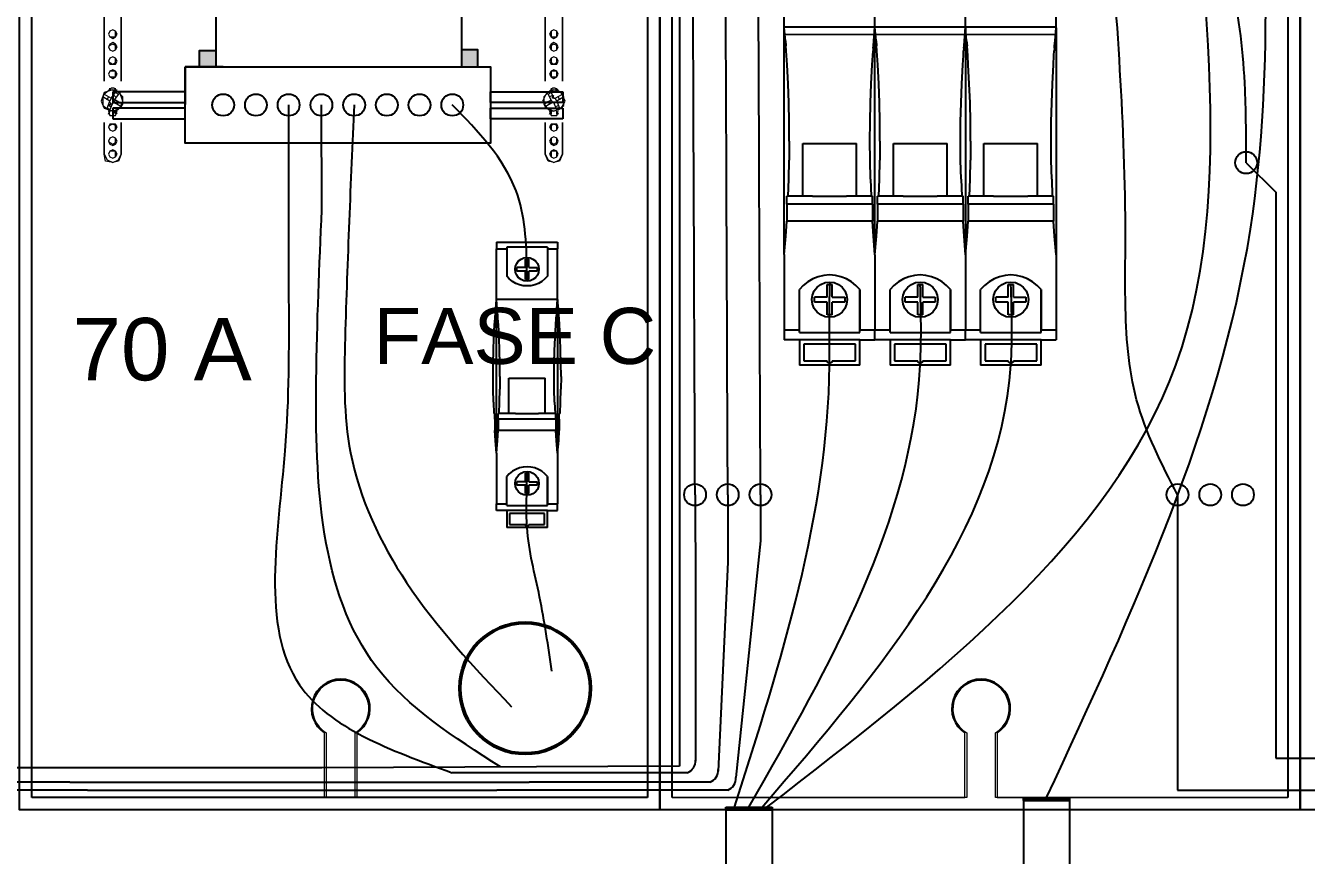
# Model space of a CAD drawing. Header units: millimetres. Extents: x 2991 to 3503, y 2795 to 2987.
# Drawn here: x 3357.29 to 3365.52, y 2879.56 to 2884.89 of the extents above; entities that cross this region are included whole.
import ezdxf

# ---------------------------------------------------------------- set-up
doc = ezdxf.new("R2010")
doc.units = ezdxf.units.MM
doc.linetypes.add('ACAD_ISO02W100', pattern=[15, 12, -3])
doc.layers.add('IND', color=7, linetype='Continuous', lineweight=13)
doc.styles.get("Standard").update_dxf_attribs({"font": ''})
doc.styles.get('Standard').set_extended_font_data('Arial')

msp = doc.modelspace()

# ---------------------------------------------------------------- hatches: boundary and pattern name
h = msp.add_hatch(color=256)
h.dxf.hatch_style = 1
h.paths.add_polyline_path([(3358.5106, 2884.7291), (3358.4054, 2884.7291), (3358.4054, 2884.624), (3358.5106, 2884.624)])
h.paths.add_polyline_path([(3360.1942, 2884.7328), (3360.0891, 2884.7328), (3360.0891, 2884.624), (3360.1942, 2884.624)])
h.paths.add_polyline_path([(3360.4742, 2886.1812, 1), (3358.139, 2886.1812, 1)])
h.paths.add_polyline_path([(3358.2899, 2886.1812, -1), (3360.3233, 2886.1812, -1)], flags=16)
h.paths.add_polyline_path([(3360.2236, 2885.8473, -0.414214), (3360.1184, 2885.7422), (3358.4948, 2885.7422, -0.414214), (3358.3896, 2885.8473), (3358.3896, 2886.5151, -0.414214), (3358.4948, 2886.6203), (3360.1184, 2886.6203, -0.414214), (3360.2236, 2886.5151)], flags=0)
h.paths.add_polyline_path([(3360.1239, 2885.8837, -0.414214), (3360.0301, 2885.7899), (3358.5831, 2885.7899, -0.414214), (3358.4894, 2885.8837), (3358.4894, 2886.4788, -0.414214), (3358.5831, 2886.5725), (3360.0301, 2886.5725, -0.414214), (3360.1239, 2886.4788)], flags=0)
h.paths.add_polyline_path([(3359.6765, 2885.5773, -1), (3359.5362, 2885.5773, -1)], flags=0)
h.paths.add_polyline_path([(3359.4661, 2885.5734, -1), (3359.3259, 2885.5734, -1)], flags=0)
h.paths.add_polyline_path([(3359.0531, 2885.4535), (3358.7626, 2885.4535, -1.494135)], flags=0)

# ---------------------------------------------------------------- linework, layer by layer
for p, q in [((3357.3278, 2879.9282), (3357.3278, 2888.0017)), ((3361.2854, 2888.0017), (3361.2854, 2879.9282)), ((3361.4437, 2879.9282), (3361.4437, 2888.0017)), ((3365.4014, 2888.0017), (3365.4014, 2879.9282)), ((3362.1644, 2884.8781), (3362.1644, 2885.3603)), ((3362.7469, 2884.8781), (3362.7469, 2885.3603)), ((3363.3293, 2884.8781), (3363.3293, 2885.3603)), ((3363.9118, 2884.8781), (3363.9118, 2885.3603)), ((3358.5106, 2885.327), (3358.5106, 2884.624)), ((3360.0891, 2885.3146), (3360.0891, 2884.624)), ((3362.7469, 2884.8781), (3362.1644, 2884.8781)), ((3362.1644, 2884.8749), (3362.1644, 2884.8781)), ((3362.1716, 2884.7897), (3362.1644, 2884.8749)), ((3362.1644, 2883.4187), (3362.1644, 2884.8749)), ((3362.7396, 2884.7897), (3362.7469, 2884.8781)), ((3363.3293, 2884.8781), (3362.7469, 2884.8781)), ((3362.7541, 2884.7897), (3362.7469, 2884.8781)), ((3362.7469, 2883.4155), (3362.7469, 2884.8781)), ((3363.3221, 2884.7897), (3363.3293, 2884.8781)), ((3363.9118, 2884.8781), (3363.3293, 2884.8781)), ((3363.3366, 2884.7897), (3363.3293, 2884.8781)), ((3363.3293, 2884.8781), (3363.3293, 2883.4155)), ((3363.9046, 2884.7897), (3363.9118, 2884.8749)), ((3363.9118, 2884.8749), (3363.9118, 2884.8781)), ((3363.9118, 2884.8749), (3363.9118, 2883.4187)), ((3362.168, 2884.8323), (3362.7432, 2884.8339)), ((3362.1716, 2884.7897), (3362.1742, 2884.7575)), ((3362.737, 2884.758), (3362.7396, 2884.7897)), ((3362.7432, 2884.8339), (3363.9082, 2884.8323)), ((3362.7541, 2884.7897), (3362.7567, 2884.7575)), ((3363.3195, 2884.758), (3363.3221, 2884.7897)), ((3363.3366, 2884.7897), (3363.3392, 2884.7575)), ((3363.902, 2884.758), (3363.9046, 2884.7897)), ((3362.1764, 2884.7255), (3362.1742, 2884.7575)), ((3362.1783, 2884.6968), (3362.1764, 2884.7255)), ((3362.1823, 2884.6361), (3362.1783, 2884.6968)), ((3362.7289, 2884.6361), (3362.7329, 2884.6968)), ((3362.7329, 2884.6968), (3362.7349, 2884.7255)), ((3362.7361, 2884.7435), (3362.7349, 2884.7255)), ((3362.7361, 2884.7435), (3362.737, 2884.758)), ((3362.7589, 2884.7255), (3362.7567, 2884.7575)), ((3362.7608, 2884.6968), (3362.7589, 2884.7255)), ((3362.7648, 2884.6361), (3362.7608, 2884.6968)), ((3363.3114, 2884.6361), (3363.3154, 2884.6968)), ((3363.3154, 2884.6968), (3363.3173, 2884.7255)), ((3363.3185, 2884.7435), (3363.3173, 2884.7255)), ((3363.3185, 2884.7435), (3363.3195, 2884.758)), ((3363.3413, 2884.7255), (3363.3392, 2884.7575)), ((3363.3433, 2884.6968), (3363.3413, 2884.7255)), ((3363.3473, 2884.6361), (3363.3433, 2884.6968)), ((3363.8939, 2884.6361), (3363.8979, 2884.6968)), ((3363.8979, 2884.6968), (3363.8998, 2884.7255)), ((3363.901, 2884.7435), (3363.8998, 2884.7255)), ((3363.901, 2884.7435), (3363.902, 2884.758)), ((3358.5581, 2884.624), (3358.3127, 2884.624)), ((3358.3127, 2884.624), (3358.3127, 2884.3812)), ((3362.1886, 2884.5143), (3362.1823, 2884.6361)), ((3362.7226, 2884.5143), (3362.7289, 2884.6361)), ((3362.7711, 2884.5143), (3362.7648, 2884.6361)), ((3363.3051, 2884.5143), (3363.3114, 2884.6361)), ((3363.3536, 2884.5143), (3363.3473, 2884.6361)), ((3363.8876, 2884.5143), (3363.8939, 2884.6361)), ((3358.3127, 2884.4638), (3357.8481, 2884.4638)), ((3357.8481, 2884.4638), (3357.8481, 2884.3936)), ((3358.3127, 2884.3936), (3358.3127, 2884.4638)), ((3360.276, 2884.4638), (3360.7406, 2884.4638)), ((3360.276, 2884.3936), (3360.276, 2884.4638)), ((3360.7406, 2884.4638), (3360.7406, 2884.3936)), ((3362.1931, 2884.392), (3362.1886, 2884.5143)), ((3362.7181, 2884.392), (3362.7226, 2884.5143)), ((3362.7756, 2884.392), (3362.7711, 2884.5143)), ((3363.3006, 2884.392), (3363.3051, 2884.5143)), ((3363.3581, 2884.392), (3363.3536, 2884.5143)), ((3363.8831, 2884.392), (3363.8876, 2884.5143)), ((3357.8481, 2884.3936), (3357.8481, 2884.3936)), ((3357.8481, 2884.3936), (3358.3127, 2884.3936)), ((3360.7406, 2884.3936), (3360.276, 2884.3936)), ((3360.7406, 2884.3936), (3360.7406, 2884.3936)), ((3362.1958, 2884.2695), (3362.1931, 2884.392)), ((3362.7154, 2884.2695), (3362.7181, 2884.392)), ((3362.7783, 2884.2695), (3362.7756, 2884.392)), ((3363.2979, 2884.2695), (3363.3006, 2884.392)), ((3363.3608, 2884.2695), (3363.3581, 2884.392)), ((3363.8804, 2884.2695), (3363.8831, 2884.392)), ((3358.3127, 2884.3586), (3357.8481, 2884.3586)), ((3357.8481, 2884.3586), (3357.8481, 2884.2885)), ((3357.8481, 2884.2885), (3357.8481, 2884.2885)), ((3357.8481, 2884.2885), (3358.3127, 2884.2885)), ((3358.3127, 2884.2885), (3358.3127, 2884.3586)), ((3360.276, 2884.3586), (3360.7406, 2884.3586)), ((3360.276, 2884.2885), (3360.276, 2884.3586)), ((3360.7406, 2884.2885), (3360.276, 2884.2885)), ((3360.7406, 2884.3586), (3360.7406, 2884.2885)), ((3360.7406, 2884.2885), (3360.7406, 2884.2885)), ((3362.1967, 2884.1468), (3362.1958, 2884.2695)), ((3362.7145, 2884.1468), (3362.7154, 2884.2695)), ((3362.7792, 2884.1468), (3362.7783, 2884.2695)), ((3363.297, 2884.1468), (3363.2979, 2884.2695)), ((3363.3617, 2884.1468), (3363.3608, 2884.2695)), ((3363.8795, 2884.1468), (3363.8804, 2884.2695)), ((3362.1967, 2884.1468), (3362.1958, 2884.0241)), ((3362.2829, 2883.7934), (3362.2829, 2884.1308)), ((3362.2829, 2884.1308), (3362.6279, 2884.1308)), ((3362.6279, 2883.7934), (3362.6279, 2884.1308)), ((3362.7154, 2884.0241), (3362.7145, 2884.1468)), ((3362.7792, 2884.1468), (3362.7783, 2884.0241)), ((3362.8654, 2883.7934), (3362.8654, 2884.1308)), ((3362.8654, 2884.1308), (3363.2104, 2884.1308)), ((3363.2104, 2883.7934), (3363.2104, 2884.1308)), ((3363.2979, 2884.0241), (3363.297, 2884.1468)), ((3363.3617, 2884.1468), (3363.3608, 2884.0241)), ((3363.4479, 2883.7934), (3363.4479, 2884.1308)), ((3363.4479, 2884.1308), (3363.7928, 2884.1308)), ((3363.7928, 2883.7934), (3363.7928, 2884.1308)), ((3363.8804, 2884.0241), (3363.8795, 2884.1468)), ((3362.1931, 2883.9016), (3362.1958, 2884.0241)), ((3362.7181, 2883.9016), (3362.7154, 2884.0241)), ((3362.7756, 2883.9016), (3362.7783, 2884.0241)), ((3363.3006, 2883.9016), (3363.2979, 2884.0241)), ((3363.3581, 2883.9016), (3363.3608, 2884.0241)), ((3363.8831, 2883.9016), (3363.8804, 2884.0241)), ((3362.1891, 2883.7934), (3362.1931, 2883.9016)), ((3362.7181, 2883.9016), (3362.7221, 2883.7934)), ((3362.7716, 2883.7934), (3362.7756, 2883.9016)), ((3363.3006, 2883.9016), (3363.3046, 2883.7934)), ((3363.3541, 2883.7934), (3363.3581, 2883.9016)), ((3363.8831, 2883.9016), (3363.8871, 2883.7934)), ((3362.1891, 2883.7934), (3362.1806, 2883.7934)), ((3362.1806, 2883.7405), (3362.1806, 2883.7934)), ((3362.2829, 2883.7934), (3362.1891, 2883.7934)), ((3362.345, 2883.7934), (3362.2829, 2883.7934)), ((3362.345, 2883.7934), (3362.5652, 2883.7934)), ((3362.6279, 2883.7934), (3362.5652, 2883.7934)), ((3362.7221, 2883.7934), (3362.6279, 2883.7934)), ((3362.7307, 2883.7934), (3362.7221, 2883.7934)), ((3362.7307, 2883.7405), (3362.7307, 2883.7934)), ((3362.7716, 2883.7934), (3362.763, 2883.7934)), ((3362.763, 2883.7405), (3362.763, 2883.7934)), ((3362.8654, 2883.7934), (3362.7716, 2883.7934)), ((3362.9275, 2883.7934), (3362.8654, 2883.7934)), ((3362.9275, 2883.7934), (3363.1477, 2883.7934)), ((3363.2104, 2883.7934), (3363.1477, 2883.7934)), ((3363.3046, 2883.7934), (3363.2104, 2883.7934)), ((3363.3132, 2883.7934), (3363.3046, 2883.7934)), ((3363.3132, 2883.7405), (3363.3132, 2883.7934)), ((3363.3541, 2883.7934), (3363.3455, 2883.7934)), ((3363.3455, 2883.7405), (3363.3455, 2883.7934)), ((3363.4479, 2883.7934), (3363.3541, 2883.7934)), ((3363.51, 2883.7934), (3363.4479, 2883.7934)), ((3363.51, 2883.7934), (3363.7302, 2883.7934)), ((3363.7928, 2883.7934), (3363.7302, 2883.7934)), ((3363.8871, 2883.7934), (3363.7928, 2883.7934)), ((3363.8956, 2883.7934), (3363.8871, 2883.7934)), ((3363.8956, 2883.7405), (3363.8956, 2883.7934)), ((3362.7307, 2883.7405), (3362.1806, 2883.7405)), ((3362.1806, 2883.7405), (3362.1806, 2883.6319)), ((3362.7307, 2883.7405), (3362.7307, 2883.6319)), ((3363.3132, 2883.7405), (3362.763, 2883.7405)), ((3362.763, 2883.7405), (3362.763, 2883.6319)), ((3363.3132, 2883.7405), (3363.3132, 2883.6319)), ((3363.8956, 2883.7405), (3363.3455, 2883.7405)), ((3363.3455, 2883.7405), (3363.3455, 2883.6319)), ((3363.8956, 2883.7405), (3363.8956, 2883.6319)), ((3362.1742, 2883.5361), (3362.1806, 2883.6319)), ((3362.7307, 2883.6319), (3362.1806, 2883.6319)), ((3362.737, 2883.5361), (3362.7307, 2883.6319)), ((3362.7567, 2883.5361), (3362.763, 2883.6319)), ((3363.3132, 2883.6319), (3362.763, 2883.6319)), ((3363.3195, 2883.5361), (3363.3132, 2883.6319)), ((3363.3392, 2883.5361), (3363.3455, 2883.6319)), ((3363.8956, 2883.6319), (3363.3455, 2883.6319)), ((3363.902, 2883.5361), (3363.8956, 2883.6319)), ((3360.3146, 2883.4972), (3360.3146, 2883.4535)), ((3360.3146, 2883.4972), (3360.7076, 2883.4972)), ((3360.3801, 2883.4644), (3360.3801, 2883.4535)), ((3360.6421, 2883.4644), (3360.3801, 2883.4644)), ((3360.6421, 2883.4644), (3360.6421, 2883.4535)), ((3360.7076, 2883.4972), (3360.7076, 2883.4535)), ((3362.1644, 2883.4187), (3362.1742, 2883.5361)), ((3362.7469, 2883.4155), (3362.737, 2883.5361)), ((3362.7469, 2883.4155), (3362.7567, 2883.5361)), ((3363.3293, 2883.4155), (3363.3195, 2883.5361)), ((3363.3293, 2883.4155), (3363.3392, 2883.5361)), ((3363.9118, 2883.4187), (3363.902, 2883.5361)), ((3360.3146, 2883.4535), (3360.3801, 2883.4535)), ((3360.3146, 2883.1282), (3360.3146, 2883.4535)), ((3360.3801, 2883.4535), (3360.3801, 2883.2788)), ((3360.4449, 2883.3607), (3360.4571, 2883.3765)), ((3360.4571, 2883.3765), (3360.4729, 2883.3887)), ((3360.4729, 2883.3887), (3360.4913, 2883.3963)), ((3360.4913, 2883.3963), (3360.5111, 2883.3989)), ((3360.5002, 2883.388), (3360.522, 2883.388)), ((3360.5002, 2883.3334), (3360.5002, 2883.388)), ((3360.5111, 2883.3989), (3360.5309, 2883.3963)), ((3360.522, 2883.3334), (3360.522, 2883.388)), ((3360.5309, 2883.3963), (3360.5493, 2883.3887)), ((3360.5493, 2883.3887), (3360.5651, 2883.3765)), ((3360.5651, 2883.3765), (3360.5773, 2883.3607)), ((3360.6421, 2883.4535), (3360.7076, 2883.4535)), ((3360.6421, 2883.4535), (3360.6421, 2883.2788)), ((3360.7076, 2883.1282), (3360.7076, 2883.4535)), ((3362.1644, 2883.4187), (3362.1644, 2883.4155)), ((3362.1644, 2883.4155), (3362.1644, 2882.9333)), ((3362.7469, 2883.4155), (3362.7469, 2882.9333)), ((3363.3293, 2883.4155), (3363.3293, 2882.9333)), ((3363.9118, 2883.4155), (3363.9118, 2883.4187)), ((3363.9118, 2883.4155), (3363.9118, 2882.9333)), ((3360.4347, 2883.3225), (3360.4373, 2883.3423)), ((3360.4373, 2883.3027), (3360.4347, 2883.3225)), ((3360.4373, 2883.3423), (3360.4449, 2883.3607)), ((3360.4449, 2883.2843), (3360.4373, 2883.3027)), ((3360.4456, 2883.3116), (3360.4456, 2883.3334)), ((3360.5002, 2883.3334), (3360.4456, 2883.3334)), ((3360.5002, 2883.3116), (3360.4456, 2883.3116)), ((3360.5002, 2883.257), (3360.5002, 2883.3116)), ((3360.522, 2883.3334), (3360.5766, 2883.3334)), ((3360.5766, 2883.3116), (3360.522, 2883.3116)), ((3360.522, 2883.257), (3360.522, 2883.3116)), ((3360.5766, 2883.3334), (3360.5766, 2883.3116)), ((3360.5773, 2883.3607), (3360.5849, 2883.3423)), ((3360.5849, 2883.3027), (3360.5773, 2883.2843)), ((3360.5849, 2883.3423), (3360.5875, 2883.3225)), ((3360.5875, 2883.3225), (3360.5849, 2883.3027)), ((3360.3971, 2883.2604), (3360.3801, 2883.2788)), ((3360.4167, 2883.2447), (3360.3971, 2883.2604)), ((3360.4384, 2883.2322), (3360.4167, 2883.2447)), ((3360.4617, 2883.223), (3360.4384, 2883.2322)), ((3360.4571, 2883.2685), (3360.4449, 2883.2843)), ((3360.4729, 2883.2563), (3360.4571, 2883.2685)), ((3360.4861, 2883.2174), (3360.4617, 2883.223)), ((3360.4913, 2883.2487), (3360.4729, 2883.2563)), ((3360.5111, 2883.2155), (3360.4861, 2883.2174)), ((3360.5111, 2883.2461), (3360.4913, 2883.2487)), ((3360.522, 2883.257), (3360.5002, 2883.257)), ((3360.5309, 2883.2487), (3360.5111, 2883.2461)), ((3360.5361, 2883.2174), (3360.5111, 2883.2155)), ((3360.5493, 2883.2563), (3360.5309, 2883.2487)), ((3360.5605, 2883.223), (3360.5361, 2883.2174)), ((3360.5651, 2883.2685), (3360.5493, 2883.2563)), ((3360.5839, 2883.2322), (3360.5605, 2883.223)), ((3360.5773, 2883.2843), (3360.5651, 2883.2685)), ((3360.6056, 2883.2447), (3360.5839, 2883.2322)), ((3360.6251, 2883.2604), (3360.6056, 2883.2447)), ((3360.6421, 2883.2788), (3360.6251, 2883.2604)), ((3362.2867, 2883.2195), (3362.2615, 2883.1922)), ((3362.3156, 2883.2427), (3362.2867, 2883.2195)), ((3362.3478, 2883.2613), (3362.3156, 2883.2427)), ((3362.3824, 2883.2749), (3362.3478, 2883.2613)), ((3362.3755, 2883.2075), (3362.399, 2883.2255)), ((3362.4186, 2883.2832), (3362.3824, 2883.2749)), ((3362.399, 2883.2255), (3362.4263, 2883.2369)), ((3362.4556, 2883.286), (3362.4186, 2883.2832)), ((3362.4263, 2883.2369), (3362.4556, 2883.2407)), ((3362.4394, 2883.1436), (3362.4394, 2883.2245)), ((3362.4394, 2883.2245), (3362.4718, 2883.2245)), ((3362.4927, 2883.2832), (3362.4556, 2883.286)), ((3362.4556, 2883.2407), (3362.4849, 2883.2369)), ((3362.4718, 2883.1436), (3362.4718, 2883.2245)), ((3362.4849, 2883.2369), (3362.5122, 2883.2255)), ((3362.5289, 2883.2749), (3362.4927, 2883.2832)), ((3362.5122, 2883.2255), (3362.5357, 2883.2075)), ((3362.5634, 2883.2613), (3362.5289, 2883.2749)), ((3362.5956, 2883.2427), (3362.5634, 2883.2613)), ((3362.6246, 2883.2195), (3362.5956, 2883.2427)), ((3362.6498, 2883.1922), (3362.6246, 2883.2195)), ((3362.8691, 2883.2195), (3362.8439, 2883.1922)), ((3362.8981, 2883.2427), (3362.8691, 2883.2195)), ((3362.9303, 2883.2613), (3362.8981, 2883.2427)), ((3362.9648, 2883.2749), (3362.9303, 2883.2613)), ((3362.958, 2883.2075), (3362.9815, 2883.2255)), ((3363.0011, 2883.2832), (3362.9648, 2883.2749)), ((3362.9815, 2883.2255), (3363.0088, 2883.2369)), ((3363.0381, 2883.286), (3363.0011, 2883.2832)), ((3363.0088, 2883.2369), (3363.0381, 2883.2407)), ((3363.0219, 2883.1436), (3363.0219, 2883.2245)), ((3363.0219, 2883.2245), (3363.0543, 2883.2245)), ((3363.0751, 2883.2832), (3363.0381, 2883.286)), ((3363.0381, 2883.2407), (3363.0674, 2883.2369)), ((3363.0543, 2883.1436), (3363.0543, 2883.2245)), ((3363.0674, 2883.2369), (3363.0947, 2883.2255)), ((3363.1114, 2883.2749), (3363.0751, 2883.2832)), ((3363.0947, 2883.2255), (3363.1182, 2883.2075)), ((3363.1459, 2883.2613), (3363.1114, 2883.2749)), ((3363.1781, 2883.2427), (3363.1459, 2883.2613)), ((3363.2071, 2883.2195), (3363.1781, 2883.2427)), ((3363.2323, 2883.1922), (3363.2071, 2883.2195)), ((3363.4516, 2883.2195), (3363.4264, 2883.1922)), ((3363.4806, 2883.2427), (3363.4516, 2883.2195)), ((3363.5128, 2883.2613), (3363.4806, 2883.2427)), ((3363.5473, 2883.2749), (3363.5128, 2883.2613)), ((3363.5405, 2883.2075), (3363.564, 2883.2255)), ((3363.5835, 2883.2832), (3363.5473, 2883.2749)), ((3363.564, 2883.2255), (3363.5913, 2883.2369)), ((3363.6206, 2883.286), (3363.5835, 2883.2832)), ((3363.5913, 2883.2369), (3363.6206, 2883.2407)), ((3363.6044, 2883.1436), (3363.6044, 2883.2245)), ((3363.6044, 2883.2245), (3363.6368, 2883.2245)), ((3363.6576, 2883.2832), (3363.6206, 2883.286)), ((3363.6206, 2883.2407), (3363.6499, 2883.2369)), ((3363.6368, 2883.1436), (3363.6368, 2883.2245)), ((3363.6499, 2883.2369), (3363.6772, 2883.2255)), ((3363.6938, 2883.2749), (3363.6576, 2883.2832)), ((3363.6772, 2883.2255), (3363.7007, 2883.2075)), ((3363.7284, 2883.2613), (3363.6938, 2883.2749)), ((3363.7606, 2883.2427), (3363.7284, 2883.2613)), ((3363.7896, 2883.2195), (3363.7606, 2883.2427)), ((3363.8147, 2883.1922), (3363.7896, 2883.2195)), ((3362.2615, 2882.9333), (3362.2615, 2883.1922)), ((3362.2615, 2882.9333), (3362.2615, 2883.1922)), ((3362.3424, 2883.1275), (3362.3462, 2883.1568)), ((3362.3462, 2883.1568), (3362.3575, 2883.1841)), ((3362.3575, 2883.1841), (3362.3755, 2883.2075)), ((3362.3585, 2883.1113), (3362.3585, 2883.1436)), ((3362.4394, 2883.1436), (3362.3585, 2883.1436)), ((3362.4718, 2883.1436), (3362.5527, 2883.1436)), ((3362.5357, 2883.2075), (3362.5537, 2883.1841)), ((3362.5527, 2883.1436), (3362.5527, 2883.1113)), ((3362.5537, 2883.1841), (3362.565, 2883.1568)), ((3362.565, 2883.1568), (3362.5689, 2883.1275)), ((3362.6498, 2883.1922), (3362.6498, 2882.9333)), ((3362.6498, 2882.9333), (3362.6498, 2883.1922)), ((3362.8439, 2882.9333), (3362.8439, 2883.1922)), ((3362.8439, 2882.9333), (3362.8439, 2883.1922)), ((3362.9248, 2883.1275), (3362.9287, 2883.1568)), ((3362.9287, 2883.1568), (3362.94, 2883.1841)), ((3362.94, 2883.1841), (3362.958, 2883.2075)), ((3362.941, 2883.1113), (3362.941, 2883.1436)), ((3363.0219, 2883.1436), (3362.941, 2883.1436)), ((3363.0543, 2883.1436), (3363.1352, 2883.1436)), ((3363.1182, 2883.2075), (3363.1362, 2883.1841)), ((3363.1352, 2883.1436), (3363.1352, 2883.1113)), ((3363.1362, 2883.1841), (3363.1475, 2883.1568)), ((3363.1475, 2883.1568), (3363.1514, 2883.1275)), ((3363.2323, 2883.1922), (3363.2323, 2882.9333)), ((3363.2323, 2882.9333), (3363.2323, 2883.1922)), ((3363.4264, 2882.9333), (3363.4264, 2883.1922)), ((3363.4264, 2882.9333), (3363.4264, 2883.1922)), ((3363.5073, 2883.1275), (3363.5112, 2883.1568)), ((3363.5112, 2883.1568), (3363.5225, 2883.1841)), ((3363.5225, 2883.1841), (3363.5405, 2883.2075)), ((3363.5235, 2883.1113), (3363.5235, 2883.1436)), ((3363.6044, 2883.1436), (3363.5235, 2883.1436)), ((3363.6368, 2883.1436), (3363.7177, 2883.1436)), ((3363.7007, 2883.2075), (3363.7187, 2883.1841)), ((3363.7177, 2883.1436), (3363.7177, 2883.1113)), ((3363.7187, 2883.1841), (3363.73, 2883.1568)), ((3363.73, 2883.1568), (3363.7338, 2883.1275)), ((3363.8147, 2883.1922), (3363.8147, 2882.9333)), ((3363.8147, 2882.9333), (3363.8147, 2883.1922)), ((3360.3073, 2883.0373), (3360.3079, 2883.0471)), ((3360.3079, 2883.0471), (3360.3097, 2883.0685)), ((3360.3097, 2883.0685), (3360.3146, 2883.1282)), ((3360.7076, 2883.1282), (3360.3146, 2883.1282)), ((3360.3195, 2883.0685), (3360.3146, 2883.1282)), ((3360.3146, 2882.1412), (3360.3146, 2883.1282)), ((3360.3195, 2883.0685), (3360.3213, 2883.0467)), ((3360.3227, 2883.0251), (3360.3213, 2883.0467)), ((3360.7003, 2883.0373), (3360.701, 2883.0471)), ((3360.701, 2883.0471), (3360.7027, 2883.0685)), ((3360.7027, 2883.0685), (3360.7076, 2883.1282)), ((3360.7125, 2883.0685), (3360.7076, 2883.1282)), ((3360.7076, 2883.1282), (3360.7076, 2882.1412)), ((3360.7125, 2883.0685), (3360.7143, 2883.0467)), ((3360.7157, 2883.0251), (3360.7143, 2883.0467)), ((3362.3462, 2883.0981), (3362.3424, 2883.1275)), ((3362.3575, 2883.0708), (3362.3462, 2883.0981)), ((3362.3755, 2883.0474), (3362.3575, 2883.0708)), ((3362.4394, 2883.1113), (3362.3585, 2883.1113)), ((3362.399, 2883.0294), (3362.3755, 2883.0474)), ((3362.4394, 2883.0304), (3362.4394, 2883.1113)), ((3362.5527, 2883.1113), (3362.4718, 2883.1113)), ((3362.4718, 2883.0304), (3362.4718, 2883.1113)), ((3362.5357, 2883.0474), (3362.5122, 2883.0294)), ((3362.5537, 2883.0708), (3362.5357, 2883.0474)), ((3362.565, 2883.0981), (3362.5537, 2883.0708)), ((3362.5689, 2883.1275), (3362.565, 2883.0981)), ((3362.9287, 2883.0981), (3362.9248, 2883.1275)), ((3362.94, 2883.0708), (3362.9287, 2883.0981)), ((3362.958, 2883.0474), (3362.94, 2883.0708)), ((3363.0219, 2883.1113), (3362.941, 2883.1113)), ((3362.9815, 2883.0294), (3362.958, 2883.0474)), ((3363.0219, 2883.0304), (3363.0219, 2883.1113)), ((3363.1352, 2883.1113), (3363.0543, 2883.1113)), ((3363.0543, 2883.0304), (3363.0543, 2883.1113)), ((3363.1182, 2883.0474), (3363.0947, 2883.0294)), ((3363.1362, 2883.0708), (3363.1182, 2883.0474)), ((3363.1475, 2883.0981), (3363.1362, 2883.0708)), ((3363.1514, 2883.1275), (3363.1475, 2883.0981)), ((3363.5112, 2883.0981), (3363.5073, 2883.1275)), ((3363.5225, 2883.0708), (3363.5112, 2883.0981)), ((3363.5405, 2883.0474), (3363.5225, 2883.0708)), ((3363.6044, 2883.1113), (3363.5235, 2883.1113)), ((3363.564, 2883.0294), (3363.5405, 2883.0474)), ((3363.6044, 2883.0304), (3363.6044, 2883.1113)), ((3363.7177, 2883.1113), (3363.6368, 2883.1113)), ((3363.6368, 2883.0304), (3363.6368, 2883.1113)), ((3363.7007, 2883.0474), (3363.6772, 2883.0294)), ((3363.7187, 2883.0708), (3363.7007, 2883.0474)), ((3363.73, 2883.0981), (3363.7187, 2883.0708)), ((3363.7338, 2883.1275), (3363.73, 2883.0981)), ((3360.2982, 2882.8826), (3360.3025, 2882.9649)), ((3360.3025, 2882.9649), (3360.3052, 2883.0058)), ((3360.3052, 2883.0058), (3360.3065, 2883.0251)), ((3360.3073, 2883.0373), (3360.3065, 2883.0251)), ((3360.324, 2883.0058), (3360.3227, 2883.0251)), ((3360.3267, 2882.9649), (3360.324, 2883.0058)), ((3360.331, 2882.8826), (3360.3267, 2882.9649)), ((3360.6913, 2882.8826), (3360.6955, 2882.9649)), ((3360.6955, 2882.9649), (3360.6982, 2883.0058)), ((3360.6982, 2883.0058), (3360.6995, 2883.0251)), ((3360.7003, 2883.0373), (3360.6995, 2883.0251)), ((3360.717, 2883.0058), (3360.7157, 2883.0251)), ((3360.7197, 2882.9649), (3360.717, 2883.0058)), ((3360.724, 2882.8826), (3360.7197, 2882.9649)), ((3362.4263, 2883.0181), (3362.399, 2883.0294)), ((3362.4556, 2883.0142), (3362.4263, 2883.0181)), ((3362.4718, 2883.0304), (3362.4394, 2883.0304)), ((3362.4849, 2883.0181), (3362.4556, 2883.0142)), ((3362.5122, 2883.0294), (3362.4849, 2883.0181)), ((3363.0088, 2883.0181), (3362.9815, 2883.0294)), ((3363.0381, 2883.0142), (3363.0088, 2883.0181)), ((3363.0543, 2883.0304), (3363.0219, 2883.0304)), ((3363.0674, 2883.0181), (3363.0381, 2883.0142)), ((3363.0947, 2883.0294), (3363.0674, 2883.0181)), ((3363.5913, 2883.0181), (3363.564, 2883.0294)), ((3363.6206, 2883.0142), (3363.5913, 2883.0181)), ((3363.6368, 2883.0304), (3363.6044, 2883.0304)), ((3363.6499, 2883.0181), (3363.6206, 2883.0142)), ((3363.6772, 2883.0294), (3363.6499, 2883.0181)), ((3360.2952, 2882.8001), (3360.2982, 2882.8826)), ((3360.334, 2882.8001), (3360.331, 2882.8826)), ((3360.6882, 2882.8001), (3360.6913, 2882.8826)), ((3360.727, 2882.8001), (3360.724, 2882.8826)), ((3362.1644, 2882.9333), (3362.1644, 2882.8686)), ((3362.1644, 2882.9333), (3362.2615, 2882.9333)), ((3362.2615, 2882.9171), (3362.2615, 2882.9333)), ((3362.2615, 2882.9171), (3362.6498, 2882.9171)), ((3362.6498, 2882.9333), (3362.7469, 2882.9333)), ((3362.6498, 2882.9171), (3362.6498, 2882.9333)), ((3362.7469, 2882.8686), (3362.7469, 2882.9333)), ((3362.7469, 2882.9333), (3362.8439, 2882.9333)), ((3362.8439, 2882.9171), (3362.8439, 2882.9333)), ((3362.8439, 2882.9171), (3363.2323, 2882.9171)), ((3363.2323, 2882.9333), (3363.3293, 2882.9333)), ((3363.2323, 2882.9171), (3363.2323, 2882.9333)), ((3363.3293, 2882.8686), (3363.3293, 2882.9333)), ((3363.3293, 2882.9333), (3363.4264, 2882.9333)), ((3363.4264, 2882.9171), (3363.4264, 2882.9333)), ((3363.4264, 2882.9171), (3363.8147, 2882.9171)), ((3363.8147, 2882.9333), (3363.9118, 2882.9333)), ((3363.8147, 2882.9171), (3363.8147, 2882.9333)), ((3363.9118, 2882.9333), (3363.9118, 2882.8686)), ((3360.2934, 2882.7174), (3360.2952, 2882.8001)), ((3360.3358, 2882.7174), (3360.334, 2882.8001)), ((3360.6864, 2882.7174), (3360.6882, 2882.8001)), ((3360.7289, 2882.7174), (3360.727, 2882.8001)), ((3362.2615, 2882.8686), (3362.1644, 2882.8686)), ((3362.6498, 2882.8686), (3362.2615, 2882.8686)), ((3362.2615, 2882.8686), (3362.2615, 2882.7068)), ((3362.2896, 2882.8405), (3362.2896, 2882.7349)), ((3362.6217, 2882.8405), (3362.2896, 2882.8405)), ((3362.6217, 2882.7349), (3362.6217, 2882.8405)), ((3362.6498, 2882.8686), (3362.7469, 2882.8686)), ((3362.6498, 2882.7068), (3362.6498, 2882.8686)), ((3362.8439, 2882.8686), (3362.7469, 2882.8686)), ((3363.2323, 2882.8686), (3362.8439, 2882.8686)), ((3362.8439, 2882.8686), (3362.8439, 2882.7068)), ((3362.8721, 2882.8405), (3362.8721, 2882.7349)), ((3363.2041, 2882.8405), (3362.8721, 2882.8405)), ((3363.2041, 2882.7349), (3363.2041, 2882.8405)), ((3363.2323, 2882.8686), (3363.3293, 2882.8686)), ((3363.2323, 2882.7068), (3363.2323, 2882.8686)), ((3363.4264, 2882.8686), (3363.3293, 2882.8686)), ((3363.8147, 2882.8686), (3363.4264, 2882.8686)), ((3363.4264, 2882.8686), (3363.4264, 2882.7068)), ((3363.4545, 2882.8405), (3363.4545, 2882.7349)), ((3363.7866, 2882.8405), (3363.4545, 2882.8405)), ((3363.7866, 2882.7349), (3363.7866, 2882.8405)), ((3363.8147, 2882.8686), (3363.9118, 2882.8686)), ((3363.8147, 2882.7068), (3363.8147, 2882.8686)), ((3360.2928, 2882.6347), (3360.2934, 2882.7174)), ((3360.3364, 2882.6347), (3360.3358, 2882.7174)), ((3360.6858, 2882.6347), (3360.6864, 2882.7174)), ((3360.7295, 2882.6347), (3360.7289, 2882.7174)), ((3362.2896, 2882.7349), (3362.4394, 2882.7349)), ((3362.44, 2882.7307), (3362.4394, 2882.7349)), ((3362.4416, 2882.7268), (3362.44, 2882.7307)), ((3362.4442, 2882.7234), (3362.4416, 2882.7268)), ((3362.4475, 2882.7209), (3362.4442, 2882.7234)), ((3362.4514, 2882.7193), (3362.4475, 2882.7209)), ((3362.4556, 2882.7187), (3362.4514, 2882.7193)), ((3362.4598, 2882.7193), (3362.4556, 2882.7187)), ((3362.4637, 2882.7209), (3362.4598, 2882.7193)), ((3362.4671, 2882.7234), (3362.4637, 2882.7209)), ((3362.4696, 2882.7268), (3362.4671, 2882.7234)), ((3362.4712, 2882.7307), (3362.4696, 2882.7268)), ((3362.4718, 2882.7349), (3362.4712, 2882.7307)), ((3362.4718, 2882.7349), (3362.6217, 2882.7349)), ((3362.8721, 2882.7349), (3363.0219, 2882.7349)), ((3363.0225, 2882.7307), (3363.0219, 2882.7349)), ((3363.0241, 2882.7268), (3363.0225, 2882.7307)), ((3363.0267, 2882.7234), (3363.0241, 2882.7268)), ((3363.03, 2882.7209), (3363.0267, 2882.7234)), ((3363.0339, 2882.7193), (3363.03, 2882.7209)), ((3363.0381, 2882.7187), (3363.0339, 2882.7193)), ((3363.0423, 2882.7193), (3363.0381, 2882.7187)), ((3363.0462, 2882.7209), (3363.0423, 2882.7193)), ((3363.0495, 2882.7234), (3363.0462, 2882.7209)), ((3363.0521, 2882.7268), (3363.0495, 2882.7234)), ((3363.0537, 2882.7307), (3363.0521, 2882.7268)), ((3363.0543, 2882.7349), (3363.0537, 2882.7307)), ((3363.0543, 2882.7349), (3363.2041, 2882.7349)), ((3363.4545, 2882.7349), (3363.6044, 2882.7349)), ((3363.605, 2882.7307), (3363.6044, 2882.7349)), ((3363.6066, 2882.7268), (3363.605, 2882.7307)), ((3363.6091, 2882.7234), (3363.6066, 2882.7268)), ((3363.6125, 2882.7209), (3363.6091, 2882.7234)), ((3363.6164, 2882.7193), (3363.6125, 2882.7209)), ((3363.6206, 2882.7187), (3363.6164, 2882.7193)), ((3363.6248, 2882.7193), (3363.6206, 2882.7187)), ((3363.6287, 2882.7209), (3363.6248, 2882.7193)), ((3363.632, 2882.7234), (3363.6287, 2882.7209)), ((3363.6346, 2882.7268), (3363.632, 2882.7234)), ((3363.6362, 2882.7307), (3363.6346, 2882.7268)), ((3363.6368, 2882.7349), (3363.6362, 2882.7307)), ((3363.6368, 2882.7349), (3363.7866, 2882.7349)), ((3360.2934, 2882.5519), (3360.2928, 2882.6347)), ((3360.3364, 2882.6347), (3360.3358, 2882.5519)), ((3360.6864, 2882.5519), (3360.6858, 2882.6347)), ((3360.7295, 2882.6347), (3360.7289, 2882.5519)), ((3362.6498, 2882.7068), (3362.2615, 2882.7068)), ((3363.2323, 2882.7068), (3362.8439, 2882.7068)), ((3363.8147, 2882.7068), (3363.4264, 2882.7068)), ((3360.3946, 2882.3962), (3360.3946, 2882.6239)), ((3360.3946, 2882.6239), (3360.6273, 2882.6239)), ((3360.6273, 2882.3962), (3360.6273, 2882.6239)), ((3360.2952, 2882.4692), (3360.2934, 2882.5519)), ((3360.334, 2882.4692), (3360.3358, 2882.5519)), ((3360.6882, 2882.4692), (3360.6864, 2882.5519)), ((3360.727, 2882.4692), (3360.7289, 2882.5519)), ((3360.2952, 2882.4692), (3360.2979, 2882.3962)), ((3360.3037, 2882.3962), (3360.2979, 2882.3962)), ((3360.3037, 2882.3605), (3360.3037, 2882.3962)), ((3360.3313, 2882.3962), (3360.3255, 2882.3962)), ((3360.3255, 2882.3605), (3360.3255, 2882.3962)), ((3360.3313, 2882.3962), (3360.334, 2882.4692)), ((3360.3946, 2882.3962), (3360.3313, 2882.3962)), ((3360.4365, 2882.3962), (3360.3946, 2882.3962)), ((3360.4365, 2882.3962), (3360.5851, 2882.3962)), ((3360.6273, 2882.3962), (3360.5851, 2882.3962)), ((3360.6909, 2882.3962), (3360.6273, 2882.3962)), ((3360.6882, 2882.4692), (3360.6909, 2882.3962)), ((3360.6967, 2882.3962), (3360.6909, 2882.3962)), ((3360.6967, 2882.3605), (3360.6967, 2882.3962)), ((3360.7243, 2882.3962), (3360.7185, 2882.3962)), ((3360.7185, 2882.3605), (3360.7185, 2882.3962)), ((3360.7243, 2882.3962), (3360.727, 2882.4692)), ((3360.3037, 2882.3605), (3360.3037, 2882.2873)), ((3360.6967, 2882.3605), (3360.3255, 2882.3605)), ((3360.3255, 2882.3605), (3360.3255, 2882.2873)), ((3360.6967, 2882.3605), (3360.6967, 2882.2873)), ((3360.7185, 2882.3605), (3360.7185, 2882.2873)), ((3360.3079, 2882.2226), (3360.3037, 2882.2873)), ((3360.3213, 2882.2226), (3360.3255, 2882.2873)), ((3360.6967, 2882.2873), (3360.3255, 2882.2873)), ((3360.701, 2882.2226), (3360.6967, 2882.2873)), ((3360.7143, 2882.2226), (3360.7185, 2882.2873)), ((3360.3146, 2882.1412), (3360.3079, 2882.2226)), ((3360.3146, 2882.1412), (3360.3213, 2882.2226)), ((3360.3146, 2882.1412), (3360.3146, 2881.8159)), ((3360.7076, 2882.1412), (3360.701, 2882.2226)), ((3360.7076, 2882.1412), (3360.7143, 2882.2226)), ((3360.7076, 2882.1412), (3360.7076, 2881.8159)), ((3360.3971, 2882.009), (3360.3801, 2881.9905)), ((3360.3801, 2881.8159), (3360.3801, 2881.9905)), ((3360.3801, 2881.8159), (3360.3801, 2881.9905)), ((3360.4167, 2882.0246), (3360.3971, 2882.009)), ((3360.4384, 2882.0372), (3360.4167, 2882.0246)), ((3360.4373, 2881.9667), (3360.4449, 2881.9851)), ((3360.4617, 2882.0464), (3360.4384, 2882.0372)), ((3360.4449, 2881.9851), (3360.4571, 2882.0009)), ((3360.4571, 2882.0009), (3360.4729, 2882.0131)), ((3360.4861, 2882.052), (3360.4617, 2882.0464)), ((3360.4729, 2882.0131), (3360.4913, 2882.0207)), ((3360.5111, 2882.0539), (3360.4861, 2882.052)), ((3360.4913, 2882.0207), (3360.5111, 2882.0233)), ((3360.5002, 2881.9578), (3360.5002, 2882.0124)), ((3360.5002, 2882.0124), (3360.522, 2882.0124)), ((3360.5361, 2882.052), (3360.5111, 2882.0539)), ((3360.5111, 2882.0233), (3360.5309, 2882.0207)), ((3360.522, 2881.9578), (3360.522, 2882.0124)), ((3360.5309, 2882.0207), (3360.5493, 2882.0131)), ((3360.5605, 2882.0464), (3360.5361, 2882.052)), ((3360.5493, 2882.0131), (3360.5651, 2882.0009)), ((3360.5839, 2882.0372), (3360.5605, 2882.0464)), ((3360.5651, 2882.0009), (3360.5773, 2881.9851)), ((3360.5773, 2881.9851), (3360.5849, 2881.9667)), ((3360.6056, 2882.0246), (3360.5839, 2882.0372)), ((3360.6251, 2882.009), (3360.6056, 2882.0246)), ((3360.6421, 2881.9905), (3360.6251, 2882.009)), ((3360.6421, 2881.9905), (3360.6421, 2881.8159)), ((3360.6421, 2881.8159), (3360.6421, 2881.9905)), ((3360.4347, 2881.9469), (3360.4373, 2881.9667)), ((3360.4373, 2881.9271), (3360.4347, 2881.9469)), ((3360.4449, 2881.9087), (3360.4373, 2881.9271)), ((3360.4571, 2881.8928), (3360.4449, 2881.9087)), ((3360.4456, 2881.936), (3360.4456, 2881.9578)), ((3360.5002, 2881.9578), (3360.4456, 2881.9578)), ((3360.5002, 2881.936), (3360.4456, 2881.936)), ((3360.5002, 2881.8814), (3360.5002, 2881.936)), ((3360.522, 2881.9578), (3360.5766, 2881.9578)), ((3360.5766, 2881.936), (3360.522, 2881.936)), ((3360.522, 2881.8814), (3360.522, 2881.936)), ((3360.5773, 2881.9087), (3360.5651, 2881.8928)), ((3360.5766, 2881.9578), (3360.5766, 2881.936)), ((3360.5849, 2881.9271), (3360.5773, 2881.9087)), ((3360.5849, 2881.9667), (3360.5875, 2881.9469)), ((3360.5875, 2881.9469), (3360.5849, 2881.9271)), ((3360.3146, 2881.7722), (3360.3146, 2881.8159)), ((3360.3146, 2881.8159), (3360.3801, 2881.8159)), ((3360.3801, 2881.8049), (3360.3801, 2881.8159)), ((3360.4729, 2881.8807), (3360.4571, 2881.8928)), ((3360.4913, 2881.8731), (3360.4729, 2881.8807)), ((3360.5111, 2881.8705), (3360.4913, 2881.8731)), ((3360.522, 2881.8814), (3360.5002, 2881.8814)), ((3360.5309, 2881.8731), (3360.5111, 2881.8705)), ((3360.5493, 2881.8807), (3360.5309, 2881.8731)), ((3360.5651, 2881.8928), (3360.5493, 2881.8807)), ((3360.6421, 2881.8159), (3360.7076, 2881.8159)), ((3360.6421, 2881.8049), (3360.6421, 2881.8159)), ((3360.7076, 2881.7722), (3360.7076, 2881.8159)), ((3360.3801, 2881.7722), (3360.3146, 2881.7722)), ((3360.3801, 2881.8049), (3360.6421, 2881.8049)), ((3360.6421, 2881.7722), (3360.3801, 2881.7722)), ((3360.3801, 2881.7722), (3360.3801, 2881.663)), ((3360.3991, 2881.7532), (3360.3991, 2881.682)), ((3360.6232, 2881.7532), (3360.3991, 2881.7532)), ((3360.6232, 2881.682), (3360.6232, 2881.7532)), ((3360.6421, 2881.7722), (3360.7076, 2881.7722)), ((3360.6421, 2881.663), (3360.6421, 2881.7722)), ((3360.6421, 2881.663), (3360.3801, 2881.663)), ((3360.3991, 2881.682), (3360.5002, 2881.682)), ((3360.5006, 2881.6792), (3360.5002, 2881.682)), ((3360.5017, 2881.6765), (3360.5006, 2881.6792)), ((3360.5034, 2881.6743), (3360.5017, 2881.6765)), ((3360.5057, 2881.6725), (3360.5034, 2881.6743)), ((3360.5083, 2881.6714), (3360.5057, 2881.6725)), ((3360.5111, 2881.6711), (3360.5083, 2881.6714)), ((3360.5139, 2881.6714), (3360.5111, 2881.6711)), ((3360.5166, 2881.6725), (3360.5139, 2881.6714)), ((3360.5188, 2881.6743), (3360.5166, 2881.6725)), ((3360.5206, 2881.6765), (3360.5188, 2881.6743)), ((3360.5217, 2881.6792), (3360.5206, 2881.6765)), ((3360.522, 2881.682), (3360.5217, 2881.6792)), ((3360.522, 2881.682), (3360.6232, 2881.682)), ((3361.2854, 2879.9282), (3357.3278, 2879.9282))]:
    msp.add_line(p, q)
at = {"color": 5}
for p, q in [((3361.4899, 2886.4823), (3361.4899, 2880.1301)), ((3359.1926, 2883.7046), (3359.1892, 2884.3785)), ((3365.1331, 2884.0076), (3365.323, 2883.8178)), ((3365.323, 2883.8178), (3365.323, 2880.1818)), ((3365.323, 2880.1818), (3371.0937, 2880.1818)), ((3359.1926, 2880.1201), (3355.0766, 2880.1201)), ((3361.4899, 2880.1301), (3359.1926, 2880.1201))]:
    msp.add_line(p, q, dxfattribs=at)
at = {"color": 1}
for p, q in [((3361.5908, 2881.874), (3361.5932, 2881.2622)), ((3361.8011, 2881.874), (3361.8011, 2881.4402)), ((3362.0115, 2881.874), (3362.0115, 2881.578)), ((3364.6918, 2881.874), (3364.6918, 2879.9761)), ((3362.0115, 2881.578), (3361.8532, 2880.0576)), ((3361.8011, 2881.4402), (3361.7395, 2880.0974)), ((3361.5932, 2881.2622), (3361.5935, 2880.1626)), ((3360.7357, 2880.0881), (3360.0292, 2880.0881)), ((3361.5397, 2880.0881), (3360.7357, 2880.0881)), ((3357.5714, 2880.0272), (3356.4095, 2880.0272)), ((3357.5714, 2880.0272), (3360.5254, 2880.0272)), ((3361.6873, 2880.0272), (3360.5254, 2880.0272)), ((3357.6853, 2879.9761), (3356.2015, 2879.9761)), ((3357.6853, 2879.9761), (3360.3175, 2879.9761)), ((3361.8012, 2879.9761), (3360.3175, 2879.9761)), ((3364.6918, 2879.9761), (3370.6221, 2879.9761))]:
    msp.add_line(p, q, dxfattribs=at)
at = {"color": 0}
for p, q in [((3363.7023, 2879.9104), (3363.7023, 2879.9282)), ((3363.7023, 2879.9282), (3363.9985, 2879.9282)), ((3363.7023, 2879.9237), (3363.9985, 2879.9237)), ((3363.7023, 2879.9193), (3363.9985, 2879.9193)), ((3363.9985, 2879.9282), (3363.9985, 2879.9104)), ((3361.7893, 2879.849), (3361.7893, 2879.8668)), ((3361.7893, 2879.8668), (3362.0856, 2879.8668)), ((3361.7893, 2879.8624), (3362.0856, 2879.8624)), ((3361.7893, 2879.8579), (3362.0856, 2879.8579)), ((3362.0856, 2879.8535), (3361.7893, 2879.8535)), ((3361.7893, 2879.849), (3362.0856, 2879.849)), ((3361.7893, 2879.849), (3361.7893, 2875.1293)), ((3362.0856, 2879.8668), (3362.0856, 2879.849)), ((3362.0856, 2879.849), (3362.0856, 2875.1293)), ((3363.9985, 2879.9148), (3363.7023, 2879.9148)), ((3363.7023, 2879.9104), (3363.9985, 2879.9104)), ((3363.7023, 2879.9104), (3363.7023, 2875.3221)), ((3363.9985, 2879.9104), (3363.9985, 2875.3221))]:
    msp.add_line(p, q, dxfattribs=at)
for points in [[(3361.3646, 2888.0809), (3361.3646, 2879.849), (3357.2486, 2879.849), (3357.2486, 2888.0809)], [(3365.4805, 2888.0809), (3365.4805, 2879.849), (3361.3646, 2879.849), (3361.3646, 2888.0809)], [(3369.5964, 2888.0809), (3369.5964, 2879.849), (3365.4805, 2879.849), (3365.4805, 2888.0809)], [(3358.5106, 2884.624), (3358.4054, 2884.624), (3358.4054, 2884.7291), (3358.5106, 2884.7291)], [(3360.0891, 2884.624), (3360.1942, 2884.624), (3360.1942, 2884.7328), (3360.0891, 2884.7328)], [(3358.3127, 2884.624), (3360.276, 2884.624), (3360.276, 2884.1331), (3358.3127, 2884.1331)]]:
    msp.add_lwpolyline(points, close=True)
at = {"color": 0, "lineweight": 18}
for points in [[(3357.9032, 2886.468), (3357.9032, 2884.5312), (3357.9032, 2886.468), (3357.8848, 2886.5047), (3357.8481, 2886.5231), (3357.8114, 2886.5047), (3357.793, 2886.468), (3357.8022, 2886.5139), (3357.8481, 2886.5231), (3357.8848, 2886.5139)], [(3357.793, 2884.5312), (3357.793, 2886.468)], [(3360.6283, 2884.5312), (3360.6283, 2886.468)], [(3360.7385, 2886.468), (3360.7385, 2884.5312)], [(3357.8665, 2884.8341), (3357.8665, 2884.8525), (3357.8481, 2884.8617), (3357.8298, 2884.8525), (3357.8206, 2884.8341), (3357.8298, 2884.8158), (3357.8665, 2884.8158)], [(3357.8757, 2884.8341), (3357.8665, 2884.8525), (3357.8481, 2884.8617), (3357.8298, 2884.8525), (3357.8206, 2884.8341), (3357.8298, 2884.8158), (3357.8481, 2884.8066), (3357.8665, 2884.8158)], [(3360.711, 2884.8341), (3360.7018, 2884.8525), (3360.6834, 2884.8617), (3360.6651, 2884.8525), (3360.6559, 2884.8341), (3360.6651, 2884.8158), (3360.6834, 2884.8066), (3360.7018, 2884.8158)], [(3360.7018, 2884.8341), (3360.7018, 2884.8525), (3360.6834, 2884.8617), (3360.6651, 2884.8525), (3360.6651, 2884.8158), (3360.7018, 2884.8158)], [(3357.8757, 2884.7515), (3357.8665, 2884.7699), (3357.8481, 2884.779), (3357.8298, 2884.7699), (3357.8206, 2884.7515), (3357.8298, 2884.7331), (3357.8481, 2884.724), (3357.8665, 2884.7331)], [(3360.711, 2884.7515), (3360.7018, 2884.7699), (3360.6834, 2884.779), (3360.6651, 2884.7699), (3360.6559, 2884.7515), (3360.6651, 2884.7331), (3360.6834, 2884.724), (3360.7018, 2884.7331)], [(3357.8665, 2884.7515), (3357.8665, 2884.7607), (3357.8481, 2884.7699), (3357.8298, 2884.7607), (3357.8206, 2884.7515), (3357.8298, 2884.7331), (3357.8481, 2884.724), (3357.8665, 2884.7331)], [(3360.7018, 2884.7515), (3360.7018, 2884.7607), (3360.6834, 2884.7699), (3360.6651, 2884.7607), (3360.6651, 2884.7331), (3360.6834, 2884.724), (3360.7018, 2884.7331)], [(3357.8757, 2884.6597), (3357.8665, 2884.6781), (3357.8481, 2884.6872), (3357.8298, 2884.6781), (3357.8206, 2884.6597), (3357.8298, 2884.6413), (3357.8665, 2884.6413)], [(3357.8665, 2884.6597), (3357.8665, 2884.6781), (3357.8481, 2884.6872), (3357.8298, 2884.6781), (3357.8206, 2884.6597), (3357.8298, 2884.6505), (3357.8481, 2884.6413), (3357.8665, 2884.6505)], [(3360.711, 2884.6597), (3360.7018, 2884.6781), (3360.6834, 2884.6872), (3360.6651, 2884.6781), (3360.6559, 2884.6597), (3360.6651, 2884.6413), (3360.7018, 2884.6413)], [(3360.7018, 2884.6597), (3360.7018, 2884.6781), (3360.6834, 2884.6872), (3360.6651, 2884.6781), (3360.6651, 2884.6505), (3360.6834, 2884.6413), (3360.7018, 2884.6505)], [(3357.8757, 2884.5771), (3357.8665, 2884.5954), (3357.8481, 2884.6046), (3357.8298, 2884.5954), (3357.8206, 2884.5771), (3357.8298, 2884.5587), (3357.8481, 2884.5495), (3357.8665, 2884.5587)], [(3357.8665, 2884.5771), (3357.8665, 2884.5954), (3357.8298, 2884.5954), (3357.8206, 2884.5771), (3357.8298, 2884.5587), (3357.8665, 2884.5587)], [(3360.711, 2884.5771), (3360.7018, 2884.5954), (3360.6834, 2884.6046), (3360.6651, 2884.5954), (3360.6559, 2884.5771), (3360.6651, 2884.5587), (3360.6834, 2884.5495), (3360.7018, 2884.5587)], [(3360.7018, 2884.5771), (3360.7018, 2884.5954), (3360.6651, 2884.5954), (3360.6651, 2884.5587), (3360.7018, 2884.5587)], [(3357.9124, 2884.4027), (3357.894, 2884.4577), (3357.8481, 2884.4762), (3357.793, 2884.4577), (3357.7747, 2884.4027), (3357.793, 2884.3569), (3357.8481, 2884.3386), (3357.894, 2884.3569)], [(3357.8665, 2884.4119), (3357.9124, 2884.3845), (3357.9124, 2884.4304), (3357.8757, 2884.4669), (3357.8298, 2884.4762), (3357.793, 2884.4485), (3357.8389, 2884.4211), (3357.8665, 2884.4577), (3357.8848, 2884.4485), (3357.8573, 2884.4119)], [(3360.7569, 2884.4027), (3360.7293, 2884.4577), (3360.6834, 2884.4762), (3360.6375, 2884.4577), (3360.61, 2884.4027), (3360.6375, 2884.3569), (3360.6834, 2884.3386), (3360.7293, 2884.3569)], [(3360.6192, 2884.3845), (3360.6651, 2884.4119), (3360.6467, 2884.4485), (3360.6651, 2884.4577), (3360.6834, 2884.4211), (3360.6926, 2884.4211), (3360.7385, 2884.4485), (3360.7018, 2884.4762), (3360.6559, 2884.4669), (3360.6192, 2884.4304)], [(3357.8481, 2884.3936), (3357.8298, 2884.3477), (3357.8114, 2884.3569), (3357.8298, 2884.4027), (3357.7839, 2884.4304), (3357.7839, 2884.3753), (3357.8206, 2884.3477), (3357.8665, 2884.3386), (3357.9032, 2884.3661), (3357.8573, 2884.3936)], [(3360.6742, 2884.3936), (3360.6283, 2884.3661), (3360.6651, 2884.3386), (3360.711, 2884.3477), (3360.7477, 2884.3753), (3360.7477, 2884.4304), (3360.7018, 2884.4027), (3360.7201, 2884.3569), (3360.7018, 2884.3477), (3360.6834, 2884.3936)], [(3360.6834, 2884.4304), (3360.6742, 2884.4304)], [(3357.8206, 2884.3202), (3357.8298, 2884.3386)], [(3357.793, 2884.0631), (3357.793, 2884.2651)], [(3357.8757, 2884.2376), (3357.8665, 2884.2559), (3357.8298, 2884.2559), (3357.8206, 2884.2376), (3357.8298, 2884.2192), (3357.8481, 2884.21), (3357.8665, 2884.2192)], [(3357.8665, 2884.2376), (3357.8665, 2884.2468), (3357.8481, 2884.2559), (3357.8298, 2884.2468), (3357.8206, 2884.2376), (3357.8298, 2884.2192), (3357.8481, 2884.21), (3357.8665, 2884.2192)], [(3357.9032, 2884.2651), (3357.9032, 2884.0631)], [(3360.6283, 2884.0631), (3360.6283, 2884.2651)], [(3360.7385, 2884.0631), (3360.7201, 2884.0172), (3360.6834, 2884.0081), (3360.6467, 2884.0172), (3360.6283, 2884.0631), (3360.6467, 2884.0264), (3360.6834, 2884.0081), (3360.7201, 2884.0264), (3360.7385, 2884.0631), (3360.7385, 2884.2651)], [(3360.711, 2884.2376), (3360.7018, 2884.2559), (3360.6651, 2884.2559), (3360.6559, 2884.2376), (3360.6651, 2884.2192), (3360.6834, 2884.21), (3360.7018, 2884.2192)], [(3360.7018, 2884.2376), (3360.7018, 2884.2468), (3360.6834, 2884.2559), (3360.6651, 2884.2468), (3360.6651, 2884.2192), (3360.6834, 2884.21), (3360.7018, 2884.2192)], [(3357.8665, 2884.1458), (3357.8665, 2884.1641), (3357.8481, 2884.1733), (3357.8298, 2884.1641), (3357.8206, 2884.1458), (3357.8298, 2884.1366), (3357.8481, 2884.1274), (3357.8665, 2884.1366)], [(3357.8757, 2884.1458), (3357.8665, 2884.1641), (3357.8481, 2884.1733), (3357.8298, 2884.1641), (3357.8206, 2884.1458), (3357.8298, 2884.1274), (3357.8481, 2884.1182), (3357.8665, 2884.1274)], [(3360.711, 2884.1458), (3360.7018, 2884.1641), (3360.6834, 2884.1733), (3360.6651, 2884.1641), (3360.6559, 2884.1458), (3360.6651, 2884.1274), (3360.6834, 2884.1182), (3360.7018, 2884.1274)], [(3360.7018, 2884.1458), (3360.7018, 2884.1641), (3360.6834, 2884.1733), (3360.6651, 2884.1641), (3360.6651, 2884.1366), (3360.6834, 2884.1274), (3360.7018, 2884.1366)], [(3357.9032, 2884.0631), (3357.8848, 2884.0172), (3357.8481, 2884.0081), (3357.8022, 2884.0172), (3357.793, 2884.0631), (3357.8114, 2884.0264), (3357.8481, 2884.0081), (3357.8848, 2884.0264)], [(3357.8757, 2884.0631), (3357.8665, 2884.0815), (3357.8481, 2884.0907), (3357.8298, 2884.0815), (3357.8206, 2884.0631), (3357.8298, 2884.0448), (3357.8481, 2884.0356), (3357.8665, 2884.0448)], [(3357.8665, 2884.0631), (3357.8665, 2884.0815), (3357.8298, 2884.0815), (3357.8206, 2884.0631), (3357.8298, 2884.0448), (3357.8481, 2884.0356), (3357.8665, 2884.0448)], [(3360.711, 2884.0631), (3360.7018, 2884.0815), (3360.6834, 2884.0907), (3360.6651, 2884.0815), (3360.6559, 2884.0631), (3360.6651, 2884.0448), (3360.6834, 2884.0356), (3360.7018, 2884.0448)], [(3360.7018, 2884.0631), (3360.7018, 2884.0815), (3360.6651, 2884.0815), (3360.6651, 2884.0448), (3360.6834, 2884.0356), (3360.7018, 2884.0448)]]:
    msp.add_lwpolyline(points, close=True, dxfattribs=at)
for points in [[(3357.793, 2884.4485), (3357.7839, 2884.4304)], [(3357.8206, 2884.4762), (3357.8298, 2884.4762), (3357.8298, 2884.4854)], [(3357.8757, 2884.4669), (3357.8573, 2884.4854), (3357.8389, 2884.4854), (3357.8206, 2884.4669)], [(3357.8573, 2884.4762), (3357.8665, 2884.4762), (3357.8665, 2884.4854)], [(3357.8665, 2884.4762), (3357.8757, 2884.4762)], [(3360.711, 2884.4669), (3360.6926, 2884.4854), (3360.6742, 2884.4854), (3360.6559, 2884.4669)], [(3360.6651, 2884.4854), (3360.6651, 2884.4762), (3360.6742, 2884.4762)], [(3360.711, 2884.4762), (3360.7018, 2884.4762), (3360.7018, 2884.4854)], [(3360.7477, 2884.4304), (3360.7385, 2884.4485)], [(3357.8114, 2884.4119), (3357.8206, 2884.4304)], [(3357.8206, 2884.3753), (3357.8389, 2884.3661)], [(3357.8389, 2884.4211), (3357.8298, 2884.4027)], [(3357.8298, 2884.3936), (3357.8389, 2884.3845), (3357.8298, 2884.3753), (3357.8298, 2884.3845), (3357.8298, 2884.3753)], [(3357.8665, 2884.4304), (3357.8573, 2884.4395)], [(3357.8573, 2884.3936), (3357.8665, 2884.4119)], [(3357.8757, 2884.4027), (3357.8665, 2884.3845)], [(3357.9032, 2884.3661), (3357.9124, 2884.3845)], [(3360.6192, 2884.3845), (3360.6283, 2884.3661)], [(3360.6559, 2884.3845), (3360.6467, 2884.4027)], [(3360.6742, 2884.4395), (3360.6559, 2884.4304)], [(3360.6651, 2884.4119), (3360.6742, 2884.3936)], [(3360.6834, 2884.4211), (3360.6742, 2884.4211), (3360.6742, 2884.4304), (3360.6834, 2884.4395)], [(3360.7018, 2884.4027), (3360.6926, 2884.4211)], [(3360.6926, 2884.3661), (3360.711, 2884.3753)], [(3360.711, 2884.4304), (3360.7201, 2884.4119)], [(3357.8298, 2884.3386), (3357.8206, 2884.3386), (3357.8298, 2884.311), (3357.8665, 2884.311), (3357.8757, 2884.3386)], [(3357.8665, 2884.3202), (3357.8573, 2884.3386)], [(3357.8757, 2884.3202), (3357.8665, 2884.3386)], [(3360.6559, 2884.3202), (3360.6651, 2884.3386), (3360.6651, 2884.3202)], [(3360.6651, 2884.3386), (3360.6559, 2884.3386), (3360.6651, 2884.311), (3360.7018, 2884.311), (3360.711, 2884.3386)], [(3360.7018, 2884.3202), (3360.7018, 2884.3386), (3360.711, 2884.3202)]]:
    msp.add_lwpolyline(points, dxfattribs=at)
for points in [[(3358.3127, 2884.3785), (3358.3127, 2884.3812)], [(3358.488, 2884.3812), (3358.488, 2884.3785)]]:
    msp.add_lwpolyline(points)
at = {"lineweight": 18}
for points in [[(3359.4172, 2880.3438), (3359.4172, 2879.9282), (3361.2854, 2879.9282), (3359.4056, 2879.9282), (3359.4056, 2880.3438, 3.647882), (3359.2209, 2880.3438), (3359.2209, 2879.9282), (3357.3278, 2879.9282), (3359.2094, 2879.9282), (3359.2094, 2880.3438)], [(3363.5331, 2880.3438), (3363.5331, 2879.9282), (3365.4014, 2879.9282), (3363.5216, 2879.9282), (3363.5216, 2880.3438, 3.647882), (3363.3368, 2880.3438), (3363.3368, 2879.9282), (3361.4437, 2879.9282), (3363.3253, 2879.9282), (3363.3253, 2880.3438)]]:
    msp.add_lwpolyline(points, format="xyb", dxfattribs=at)
for centre in [(3358.5581, 2884.3785), (3358.7685, 2884.3785), (3358.9788, 2884.3785), (3359.1892, 2884.3785), (3359.3995, 2884.3785), (3359.6099, 2884.3785), (3359.8202, 2884.3785), (3360.0306, 2884.3785), (3365.1331, 2884.0076), (3361.5908, 2881.874), (3361.8011, 2881.874), (3362.0115, 2881.874), (3364.6918, 2881.874), (3364.9022, 2881.874), (3365.1125, 2881.874)]:
    msp.add_circle(centre, 0.0701)
at = {"linetype": 'ACAD_ISO02W100', "lineweight": 50}
msp.add_circle((3360.4987, 2880.6307), 0.4203, dxfattribs=at)
for centre in [(3359.3133, 2880.5006), (3363.4292, 2880.5006)]:
    msp.add_arc(centre, 0.1881, 303.53818, 236.46182)
at = {"color": 1}
for centre in [(3361.5142, 2880.1626), (3361.6603, 2880.1017), (3361.7742, 2880.0506)]:
    msp.add_arc(centre, 0.0793, 289.90383, 5.05345, dxfattribs=at)
at = {"color": 3}
msp.add_spline([(3363.8504, 2879.9282), (3365.1603, 2883.5795), (3365.1995, 2886.8167), (3365.1711, 2897.5769), (3364.7714, 2900.5452), (3364.1328, 2902.5082)], degree=3, dxfattribs=at)
at = {"color": 5}
for points in [[(3362.0526, 2879.8668), (3364.6806, 2882.7068), (3364.7537, 2886.944), (3364.7537, 2887.012)], [(3365.1331, 2884.0076), (3365.1263, 2884.4761), (3365.036, 2885.1654), (3364.9214, 2885.6796), (3364.9214, 2886.658), (3364.7537, 2886.944)], [(3359.3995, 2884.3785), (3359.3418, 2882.8826), (3359.3768, 2882.1426), (3359.7365, 2881.311), (3360.4103, 2880.5121)], [(3360.3412, 2880.1251), (3359.5454, 2880.7639), (3359.1562, 2882.6093), (3359.1926, 2883.7046)]]:
    msp.add_spline(points, degree=3, dxfattribs=at)
at = {"color": 1}
for points in [[(3361.5908, 2881.874), (3361.5757, 2885.6796)], [(3361.8011, 2881.874), (3361.786, 2885.6796)], [(3362.0115, 2881.874), (3361.9964, 2885.6796)], [(3364.6918, 2881.874), (3364.4292, 2882.4849), (3364.357, 2883.1126), (3364.357, 2883.527), (3364.2445, 2885.6796)], [(3358.9788, 2884.3785), (3358.9788, 2883.1319), (3358.9543, 2882.1556), (3359.0476, 2880.6537), (3360.0292, 2880.0881)], [(3360.5111, 2883.257), (3360.5105, 2883.3224), (3360.4405, 2883.8261), (3360.0306, 2884.3785)], [(3361.9375, 2879.8668), (3363.0381, 2882.7068), (3363.0381, 2883.2245)], [(3362.0215, 2879.8668), (3363.6206, 2882.7068), (3363.6206, 2883.2245)], [(3360.6699, 2880.7407), (3360.5916, 2881.2177), (3360.5111, 2881.663), (3360.5104, 2881.9448), (3360.5111, 2882.0124)]]:
    msp.add_spline(points, degree=3, dxfattribs=at)
msp.add_open_spline([(3361.8443, 2879.8668), (3362.144, 2880.8037), (3362.4872, 2881.8764), (3362.4518, 2883.025), (3362.4575, 2883.2028), (3362.4591, 2883.2403)], degree=3, knots=[0, 0, 0, 0, 4.903064, 5.613544, 5.803564, 5.803564, 5.803564, 5.803564], dxfattribs=at)

# ---------------------------------------------------------------- texts
at = {"layer": 'IND', "color": 3, "attachment_point": 1}
for s, width, gutter_width, insert, char_height in [('{\\fArial Unicode MS|b0|i0|c0|p2;FASE C}', 2.633569, 1.8009, (3359.5237, 2883.0748), 0.360187), ('{\\fArial Unicode MS|b0|i0|c0|p2;70 A}', 2.931072, 2.0044, (3357.5899, 2883.0099), 0.400876)]:
    msp.add_mtext_dynamic_manual_height_columns(s, width=width, gutter_width=gutter_width, heights=[0], dxfattribs=dict(at, insert=insert, char_height=char_height))

doc.saveas('drawing.dxf')
